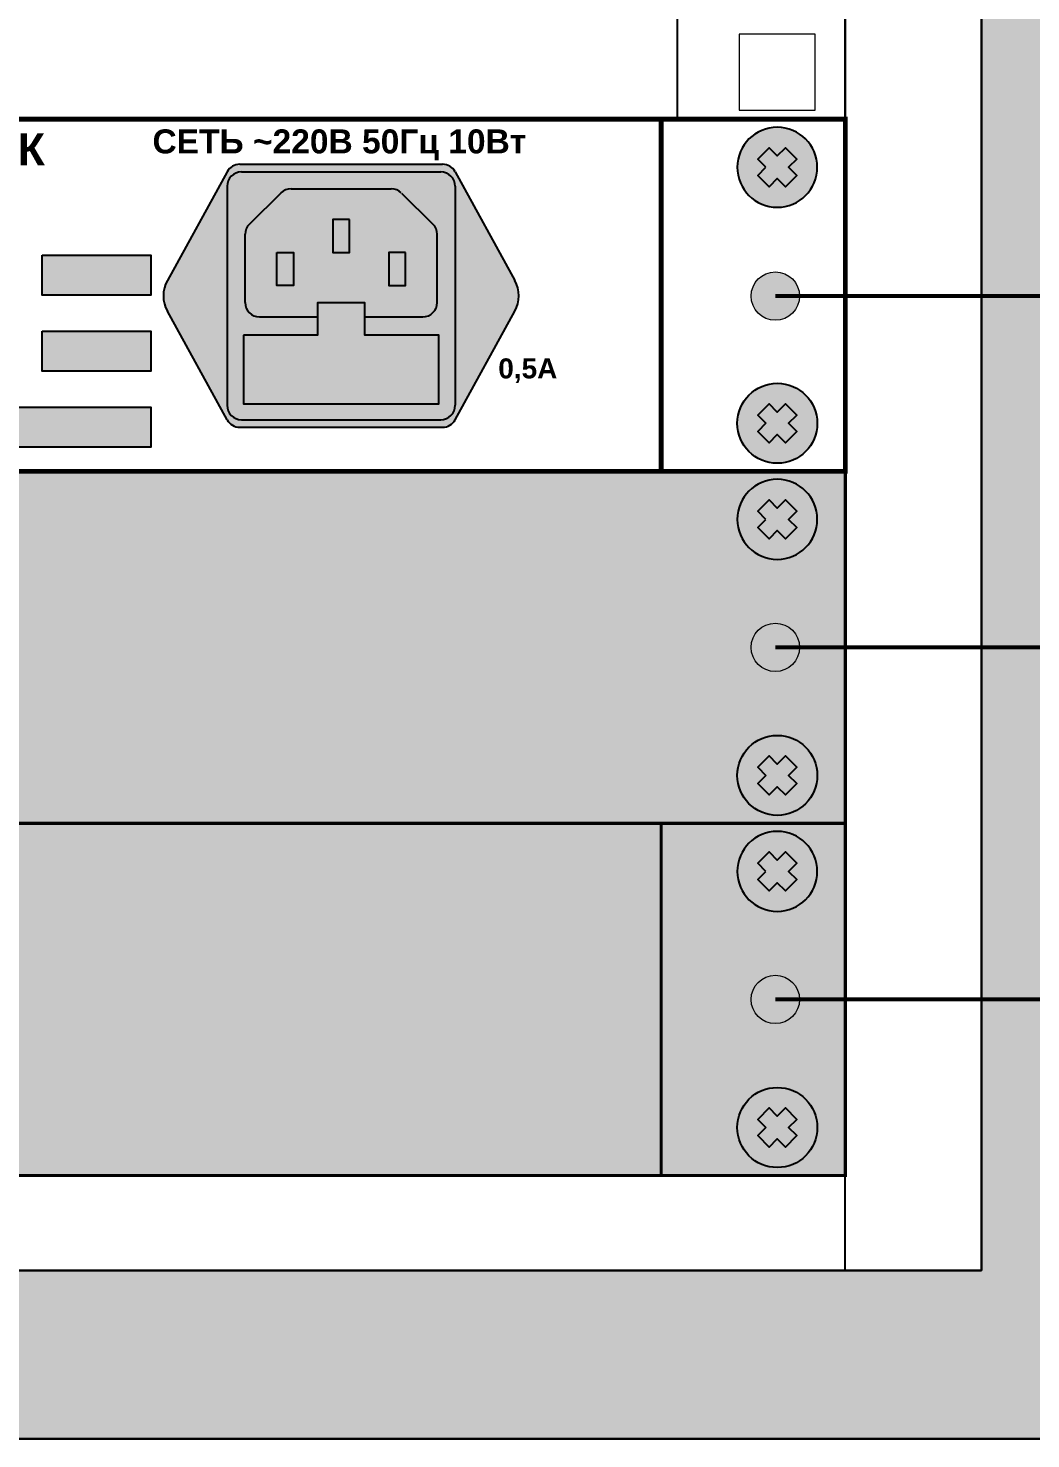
# Paper-space layout '13. УС-1' of a CAD drawing. Header units: millimetres. Extents: x 0 to 709, y -57 to 297.
# Drawn here: x 113.71 to 138.76, y 80.87 to 116.13 of the extents above; entities that cross this region are included whole.
import ezdxf

# ---------------------------------------------------------------- set-up
doc = ezdxf.new("R2010")
doc.units = ezdxf.units.MM
doc.layers.add('Выноски', color=7, linetype='Continuous', lineweight=0)
doc.styles.add('Arial', font='times.ttf')

# ---------------------------------------------------------------- blocks, each defined once
blk = doc.blocks.new('A$C2DED7FAF')
at = {"lineweight": 25}
h = blk.add_hatch(color=251, dxfattribs=at)
h.set_gradient(color1=(139, 142, 133), color2=(120, 125, 115), tint=0.46, name='INVHEMISPHERICAL')
h.paths.add_polyline_path([(0, 765.24), (558.09, 765.24), (558.09, 0), (0, 0)])
h.paths.add_polyline_path([(21.05, 744.19), (537.04, 744.19), (537.04, 21.05), (21.05, 21.05)], flags=16)
at = {"lineweight": 30}
for points in [[(0, 765.24), (558.09, 765.24), (558.09, 0), (0, 0)], [(21.05, 744.19), (537.04, 744.19), (537.04, 21.05), (21.05, 21.05)]]:
    blk.add_lwpolyline(points, close=True, dxfattribs=at)
blk = doc.blocks.new('*U214')
at = {"true_color": 0xc7c7c7}
h = blk.add_hatch(color=9, dxfattribs=at)
h.set_gradient(color1=(93, 101, 98), color2=(179, 179, 179), tint=0.43, name='SPHERICAL')
h.paths.add_polyline_path([(10, 5, 1), (0, 5, 1)])
h.paths.add_polyline_path([(3.98, 2.56), (2.56, 3.98), (3.59, 5), (2.56, 6.02), (3.98, 7.44), (5, 6.41), (6.02, 7.44), (7.44, 6.02), (6.41, 5), (7.44, 3.98), (6.02, 2.56), (5, 3.59)], flags=16)
h = blk.add_hatch(color=250)
h.set_gradient(color1=(39, 42, 41), color2=(103, 113, 116), tint=0.43, name='SPHERICAL')
h.paths.add_polyline_path([(5, 6.41), (3.98, 7.44), (2.56, 6.02), (3.59, 5), (2.56, 3.98), (3.98, 2.56), (5, 3.59), (6.02, 2.56), (7.44, 3.98), (6.41, 5), (7.44, 6.02), (6.02, 7.44)])
at = {"color": 49, "lineweight": 25, "true_color": 0x474747}
blk.add_lwpolyline([(6.41, 5), (7.44, 6.02), (6.02, 7.44), (5, 6.41), (3.98, 7.44), (2.56, 6.02), (3.59, 5), (2.56, 3.98), (3.98, 2.56), (5, 3.59), (6.02, 2.56), (7.44, 3.98), (6.41, 5)], dxfattribs=at)
blk.add_circle((5, 5), 5, dxfattribs=at)
blk = doc.blocks.new('*U215')
at = {"lineweight": 25}
h = blk.add_hatch(color=251, dxfattribs=at)
h.set_gradient(color1=(102, 106, 98), color2=(120, 120, 110), rotation=90, tint=0.43)
h.paths.add_polyline_path([(0, 0), (482, 0), (482, 44), (0, 44)])
at = {"const_width": 0.4}
blk.add_lwpolyline([(0, 0), (482, 0), (482, 44), (0, 44)], close=True, dxfattribs=at)
blk.add_lwpolyline([(459, 0), (459, 44)], dxfattribs=at)
at = {"lineweight": 25, "xscale": -1}
blk.add_blockref('*U214', (478.5, 33), dxfattribs=at)
at = {"lineweight": 25, "rotation": 180}
blk.add_blockref('*U214', (478.5, 11), dxfattribs=at)
blk = doc.blocks.new('*U216')
blk.add_blockref('*U215', (0, 0))
blk = doc.blocks.new('*U217')
at = {"true_color": 0xc7c7c7}
h = blk.add_hatch(color=9, dxfattribs=at)
h.set_gradient(color1=(93, 101, 98), color2=(179, 179, 179), tint=0.43, name='SPHERICAL')
h.paths.add_polyline_path([(10, 5, 1), (0, 5, 1)])
h.paths.add_polyline_path([(3.98, 2.56), (2.56, 3.98), (3.59, 5), (2.56, 6.02), (3.98, 7.44), (5, 6.41), (6.02, 7.44), (7.44, 6.02), (6.41, 5), (7.44, 3.98), (6.02, 2.56), (5, 3.59)], flags=16)
h = blk.add_hatch(color=250)
h.set_gradient(color1=(39, 42, 41), color2=(103, 113, 116), tint=0.43, name='SPHERICAL')
h.paths.add_polyline_path([(5, 6.41), (3.98, 7.44), (2.56, 6.02), (3.59, 5), (2.56, 3.98), (3.98, 2.56), (5, 3.59), (6.02, 2.56), (7.44, 3.98), (6.41, 5), (7.44, 6.02), (6.02, 7.44)])
at = {"color": 49, "lineweight": 25, "true_color": 0x474747}
blk.add_lwpolyline([(6.41, 5), (7.44, 6.02), (6.02, 7.44), (5, 6.41), (3.98, 7.44), (2.56, 6.02), (3.59, 5), (2.56, 3.98), (3.98, 2.56), (5, 3.59), (6.02, 2.56), (7.44, 3.98), (6.41, 5)], dxfattribs=at)
blk.add_circle((5, 5), 5, dxfattribs=at)
blk = doc.blocks.new('*U220')
at = {"true_color": 0x4f4f4f}
h = blk.add_hatch(color=251, dxfattribs=at)
h.dxf.hatch_style = 1
h.paths.add_polyline_path([(14.24, 31.94, 0.27347), (12.67, 32.87), (-12.67, 32.87, 0.27347), (-14.24, 31.94), (-21.71, 18.36, 0.256953), (-21.71, 14.51), (-14.24, 0.93, 0.27347), (-12.67, 0), (12.67, 0, 0.27347), (14.24, 0.93), (21.71, 14.51, 0.256953), (21.71, 18.36)])
h.paths.add_polyline_path([(14.25, 2.75, -0.414214), (12.45, 0.95), (-12.45, 0.95, -0.414214), (-14.25, 2.75), (-14.25, 30.12, -0.414214), (-12.45, 31.92), (12.45, 31.92, -0.414214), (14.25, 30.12)], flags=16)
h.paths.add_polyline_path([(12, 15.6, -0.414214), (10.2, 13.8), (2.95, 13.8), (2.95, 11.52), (12.21, 11.52), (12.21, 2.93), (-12.21, 2.93), (-12.21, 11.52), (-2.95, 11.52), (-2.95, 13.8), (-10.2, 13.8, -0.414214), (-12, 15.6), (-12, 24.87), (-7, 29.8), (7, 29.8), (12, 24.87)], flags=0)
h.paths.add_polyline_path([(8.03, 21.86), (8.03, 17.74), (5.97, 17.74), (5.97, 21.86)], flags=0)
h.paths.add_polyline_path([(1.03, 21.86), (-1.03, 21.86), (-1.03, 25.98), (1.03, 25.98)], flags=0)
h.paths.add_polyline_path([(-5.97, 21.86), (-5.97, 17.74), (-8.03, 17.74), (-8.03, 21.86)], flags=0)
at = {"true_color": 0x8c8c8c}
h = blk.add_hatch(color=252, dxfattribs=at)
h.dxf.hatch_style = 1
h.paths.add_polyline_path([(14.25, 30.12, 0.414214), (12.45, 31.92), (-12.45, 31.92, 0.414214), (-14.25, 30.12), (-14.25, 2.75, 0.414214), (-12.45, 0.95), (12.45, 0.95, 0.414214), (14.25, 2.75)])
h.paths.add_polyline_path([(12, 15.6, -0.414214), (10.2, 13.8), (2.95, 13.8), (2.95, 11.52), (12.21, 11.52), (12.21, 2.93), (-12.21, 2.93), (-12.21, 11.52), (-2.95, 11.52), (-2.95, 13.8), (-10.2, 13.8, -0.414214), (-12, 15.6), (-12, 24.87), (-7, 29.8), (7, 29.8), (12, 24.87)], flags=16)
h.paths.add_polyline_path([(8.03, 17.74), (5.97, 17.74), (5.97, 21.86), (8.03, 21.86)], flags=0)
h.paths.add_polyline_path([(1.03, 21.86), (-1.03, 21.86), (-1.03, 25.98), (1.03, 25.98)], flags=0)
h.paths.add_polyline_path([(-5.97, 17.74), (-8.03, 17.74), (-8.03, 21.86), (-5.97, 21.86)], flags=0)
at = {"true_color": 0x313535}
h = blk.add_hatch(color=250, dxfattribs=at)
h.dxf.hatch_style = 1
h.paths.add_polyline_path([(12, 15.6), (12, 24.12, 0.200841), (11.46, 25.4), (7.53, 29.28, 0.196985), (6.26, 29.8), (-6.26, 29.8, 0.196985), (-7.53, 29.28), (-11.46, 25.4, 0.200841), (-12, 24.12), (-12, 15.6, 0.414214), (-10.2, 13.8), (-2.95, 13.8), (-2.95, 15.54), (2.95, 15.54), (2.95, 13.8), (10.2, 13.8, 0.414214)])
h.paths.add_polyline_path([(8.03, 17.74), (5.97, 17.74), (5.97, 21.86), (8.03, 21.86)], flags=16)
h.paths.add_polyline_path([(1.03, 21.86), (-1.03, 21.86), (-1.03, 25.98), (1.03, 25.98)], flags=16)
h.paths.add_polyline_path([(-5.97, 17.74), (-8.03, 17.74), (-8.03, 21.86), (-5.97, 21.86)], flags=16)
h.paths.add_polyline_path([(2.95, 11.52), (2.95, 15.54), (-2.95, 15.54), (-2.95, 11.52), (-12.21, 11.52), (-12.21, 2.93), (12.21, 2.93), (12.21, 11.52)])
h = blk.add_hatch(color=254)
h.dxf.hatch_style = 1
h.paths.add_polyline_path([(8.03, 21.86), (5.97, 21.86), (5.97, 17.74), (8.03, 17.74)])
h.paths.add_polyline_path([(1.03, 25.98), (-1.03, 25.98), (-1.03, 21.86), (1.03, 21.86)])
h.paths.add_polyline_path([(-8.03, 21.86), (-5.97, 21.86), (-5.97, 17.74), (-8.03, 17.74)])
h = blk.add_hatch(color=149)
h.set_gradient(color1=(62, 68, 70), color2=(103, 113, 116), one_color=1, tint=0.43, name='SPHERICAL')
h.paths.add_polyline_path([(-19.55, 18.4), (-16.04, 14.89, 0.168383), (-15.5, 16.43, 0.626277)])
h.paths.add_polyline_path([(-19.96, 17.98, 0.168383), (-20.5, 16.43, 0.626277), (-16.45, 14.47)])
h = blk.add_hatch(color=149)
h.set_gradient(color1=(62, 68, 70), color2=(125, 136, 140), rotation=135, one_color=1, tint=0.52, name='INVHEMISPHERICAL')
h.paths.add_polyline_path([(-19.55, 18.4, 0.059132), (-19.96, 17.98), (-16.45, 14.47, 0.059132), (-16.04, 14.89)])
h = blk.add_hatch(color=149)
h.set_gradient(color1=(62, 68, 70), color2=(103, 113, 116), one_color=1, tint=0.43, name='SPHERICAL')
h.paths.add_polyline_path([(19.55, 18.4), (16.04, 14.89, -0.168383), (15.5, 16.43, -0.626277)])
h.paths.add_polyline_path([(19.96, 17.98, -0.168383), (20.5, 16.43, -0.626277), (16.45, 14.47)])
h = blk.add_hatch(color=149)
h.set_gradient(color1=(62, 68, 70), color2=(125, 136, 140), rotation=135, one_color=1, tint=0.52, name='INVHEMISPHERICAL')
h.paths.add_polyline_path([(19.55, 18.4, -0.059132), (19.96, 17.98), (16.45, 14.47, -0.059132), (16.04, 14.89)])
for p, q in [((-14.24, 31.94), (-21.71, 18.36)), ((-12.67, 32.87), (12.67, 32.87)), ((-12.45, 31.92), (12.45, 31.92)), ((14.24, 31.94), (21.71, 18.36)), ((-14.25, 30.12), (-14.25, 2.75)), ((14.25, 30.12), (14.25, 2.75)), ((-7.53, 29.28), (-11.46, 25.4)), ((-6.26, 29.8), (6.26, 29.8)), ((7.53, 29.28), (11.46, 25.4)), ((-12, 15.6), (-12, 24.12)), ((12, 15.6), (12, 24.12)), ((-14.24, 0.93), (-21.71, 14.51)), ((14.24, 0.93), (21.71, 14.51)), ((-10.2, 13.8), (-2.95, 13.8)), ((2.95, 13.8), (10.2, 13.8)), ((-12.67, 0), (12.67, 0)), ((-12.45, 0.95), (12.45, 0.95))]:
    blk.add_line(p, q)
for points in [[(1.03, 25.98), (-1.03, 25.98), (-1.03, 21.86), (1.03, 21.86)], [(-8.03, 21.86), (-5.97, 21.86), (-5.97, 17.74), (-8.03, 17.74)], [(8.03, 21.86), (5.97, 21.86), (5.97, 17.74), (8.03, 17.74)]]:
    blk.add_lwpolyline(points, close=True)
at = {"color": 250, "true_color": 0x313535}
blk.add_lwpolyline([(-12.21, 11.52), (-12.21, 2.93), (12.21, 2.93), (12.21, 11.52), (2.95, 11.52), (2.95, 15.54), (-2.95, 15.54), (-2.95, 11.52), (-12.21, 11.52)], dxfattribs=at)
for centre, radius, start, end in [((-12.45, 30.12), 1.8, 90, 180), ((-12.67, 31.07), 1.8, 90, 151.1788), ((12.45, 30.12), 1.8, 0, 90), ((12.67, 31.07), 1.8, 28.8212, 90), ((-6.26, 28), 1.8, 90, 134.575), ((6.26, 28), 1.8, 45.425, 90), ((-10.2, 24.12), 1.8, 134.575, 180), ((10.2, 24.12), 1.8, 0, 45.425), ((-18.21, 16.43), 4, 151.1788, 208.8212), ((18.21, 16.43), 4, 331.1788, 28.8212), ((-10.2, 15.6), 1.8, 180, 270), ((10.2, 15.6), 1.8, 270, 0), ((-12.45, 2.75), 1.8, 180, 270), ((12.45, 2.75), 1.8, 270, 0), ((-12.67, 1.8), 1.8, 208.8212, 270), ((12.67, 1.8), 1.8, 270, 331.1788)]:
    blk.add_arc(centre, radius, start, end)
blk = doc.blocks.new('*U223')
at = {"true_color": 0xc3c3c3}
h = blk.add_hatch(color=9, dxfattribs=at)
h.dxf.hatch_style = 1
h.paths.add_polyline_path([(395.21, 27), (381.64, 27), (381.64, 22), (395.21, 22)])
h = blk.add_hatch(color=9, dxfattribs=at)
h.dxf.hatch_style = 1
h.paths.add_polyline_path([(395.21, 17.5), (381.64, 17.5), (381.64, 12.5), (395.21, 12.5)])
h = blk.add_hatch(color=9, dxfattribs=at)
h.dxf.hatch_style = 1
h.paths.add_polyline_path([(395.21, 8), (265.34, 8), (265.34, 3), (395.21, 3)])
at = {"const_width": 0.6}
blk.add_lwpolyline([(0, 0), (482, 0), (482, 44), (0, 44)], close=True, dxfattribs=at)
blk.add_lwpolyline([(459, 0), (459, 44)], dxfattribs=at)
at = {"color": 9, "true_color": 0xc3c3c3}
for points in [[(381.64, 27), (395.21, 27), (395.21, 22), (381.64, 22)], [(381.64, 17.5), (395.21, 17.5), (395.21, 12.5), (381.64, 12.5)], [(265.34, 8), (395.21, 8), (395.21, 3), (265.34, 3)]]:
    blk.add_lwpolyline(points, close=True, dxfattribs=at)
at = {"lineweight": 25, "xscale": -1}
blk.add_blockref('*U217', (478.5, 33), dxfattribs=at)
at = {"color": 6}
blk.add_blockref('*U220', (419, 5.5), dxfattribs=at)
at = {"lineweight": 25, "rotation": 180}
blk.add_blockref('*U217', (478.5, 11), dxfattribs=at)
at = {"line_spacing_factor": 0.75, "style": 'Arial'}
for s, insert, char_height, width, attachment_point in [('{\\fArial|b1|i0|c204|p34;СЕТЬ ~220В 50Гц 10Вт', (418.78, 42.73), 3, 50, 2), ('{\\fArial|b1|i0|c204|p34;БЛОК КОММУТАЦИИ ■ БК1-3 исп. К}', (381.99, 39.64), 4, 96.5491, 6)]:
    blk.add_mtext(s, dxfattribs=dict(at, insert=insert, char_height=char_height, width=width, attachment_point=attachment_point))
at = {"insert": (442.33, 14.11), "char_height": 2.5, "width": 34.3503, "attachment_point": 2, "style": 'Arial'}
blk.add_mtext('{\\fArial|b1|i0|c204|p34;0,5А', dxfattribs=at)
blk = doc.blocks.new('*U224')
blk.add_blockref('*U223', (0, 0))
blk = doc.blocks.new('*U211')
at = {"true_color": 0xc7c7c7}
h = blk.add_hatch(color=9, dxfattribs=at)
h.set_gradient(color1=(93, 101, 98), color2=(179, 179, 179), tint=0.43, name='SPHERICAL')
h.paths.add_polyline_path([(10, 5, 1), (0, 5, 1)])
h.paths.add_polyline_path([(3.98, 2.56), (2.56, 3.98), (3.59, 5), (2.56, 6.02), (3.98, 7.44), (5, 6.41), (6.02, 7.44), (7.44, 6.02), (6.41, 5), (7.44, 3.98), (6.02, 2.56), (5, 3.59)], flags=16)
h = blk.add_hatch(color=250)
h.set_gradient(color1=(39, 42, 41), color2=(103, 113, 116), tint=0.43, name='SPHERICAL')
h.paths.add_polyline_path([(5, 6.41), (3.98, 7.44), (2.56, 6.02), (3.59, 5), (2.56, 3.98), (3.98, 2.56), (5, 3.59), (6.02, 2.56), (7.44, 3.98), (6.41, 5), (7.44, 6.02), (6.02, 7.44)])
at = {"color": 49, "lineweight": 25, "true_color": 0x474747}
blk.add_lwpolyline([(6.41, 5), (7.44, 6.02), (6.02, 7.44), (5, 6.41), (3.98, 7.44), (2.56, 6.02), (3.59, 5), (2.56, 3.98), (3.98, 2.56), (5, 3.59), (6.02, 2.56), (7.44, 3.98), (6.41, 5)], dxfattribs=at)
blk.add_circle((5, 5), 5, dxfattribs=at)
blk = doc.blocks.new('*U212')
at = {"lineweight": 25}
h = blk.add_hatch(color=251, dxfattribs=at)
h.set_gradient(color1=(102, 106, 98), color2=(120, 120, 110), rotation=90, tint=0.43)
h.paths.add_polyline_path([(0, 0), (482, 0), (482, 44), (0, 44)])
at = {"const_width": 0.4}
blk.add_lwpolyline([(0, 0), (482, 0), (482, 44), (0, 44)], close=True, dxfattribs=at)
at = {"lineweight": 25, "xscale": -1}
blk.add_blockref('*U211', (478.5, 33), dxfattribs=at)
at = {"lineweight": 25, "rotation": 180}
blk.add_blockref('*U211', (478.5, 11), dxfattribs=at)
blk = doc.blocks.new('*U213')
blk.add_blockref('*U212', (0, 0))
blk = doc.blocks.new('A$C20F5563F')
blk.add_line((461, 0), (461, -264))
at = {"const_width": 0.25}
blk.add_lwpolyline([(0, 0), (482, 0), (482, -264), (0, -264)], close=True, dxfattribs=at)
at = {"lineweight": 15}
blk.add_lwpolyline([(478.25, -253.35), (468.75, -253.35), (468.75, -262.85), (478.25, -262.85)], close=True, dxfattribs=at)
blk = doc.blocks.new('A$C13EF47D1')
at = {"layer": 'Выноски'}
h = blk.add_hatch(color=256, dxfattribs=at)
h.dxf.hatch_style = 1
edge = h.paths.add_edge_path()
edge.add_arc((511.29, 142.8), 3.02, 0, 360)
h = blk.add_hatch(color=256, dxfattribs=at)
h.dxf.hatch_style = 1
edge = h.paths.add_edge_path()
edge.add_arc((511.29, 98.9), 3.02, 0, 360)
h = blk.add_hatch(color=256, dxfattribs=at)
h.dxf.hatch_style = 1
edge = h.paths.add_edge_path()
edge.add_arc((511.29, 54.9), 3.02, 0, 360)
blk.add_line((520.03, 21.05), (520.03, 744.19))
at = {"layer": 'Выноски', "const_width": 0.5}
for points in [[(511.29, 142.8), (804.16, 142.8)], [(511.29, 98.9), (702.63, 98.9)], [(511.29, 54.9), (824.49, 54.9)]]:
    blk.add_lwpolyline(points, dxfattribs=at)
at = {"layer": 'Выноски'}
for centre in [(511.29, 142.8), (511.29, 98.9), (511.29, 54.9)]:
    blk.add_circle(centre, 3.02, dxfattribs=at)
for name, p in [('A$C2DED7FAF', (0, 0)), ('A$C20F5563F', (38.03, 428.9)), ('*U224', (38.03, 120.9)), ('*U213', (38.03, 76.9)), ('*U216', (38.03, 32.9))]:
    blk.add_blockref(name, p)

psp = doc.layouts.new('13. УС-1')

# ---------------------------------------------------------------- block references
at = {"xscale": 0.2, "yscale": 0.2, "zscale": 0.2}
psp.add_blockref('A$C13EF47D1', (30.123, 80.872), dxfattribs=at)

doc.saveas('drawing.dxf')
